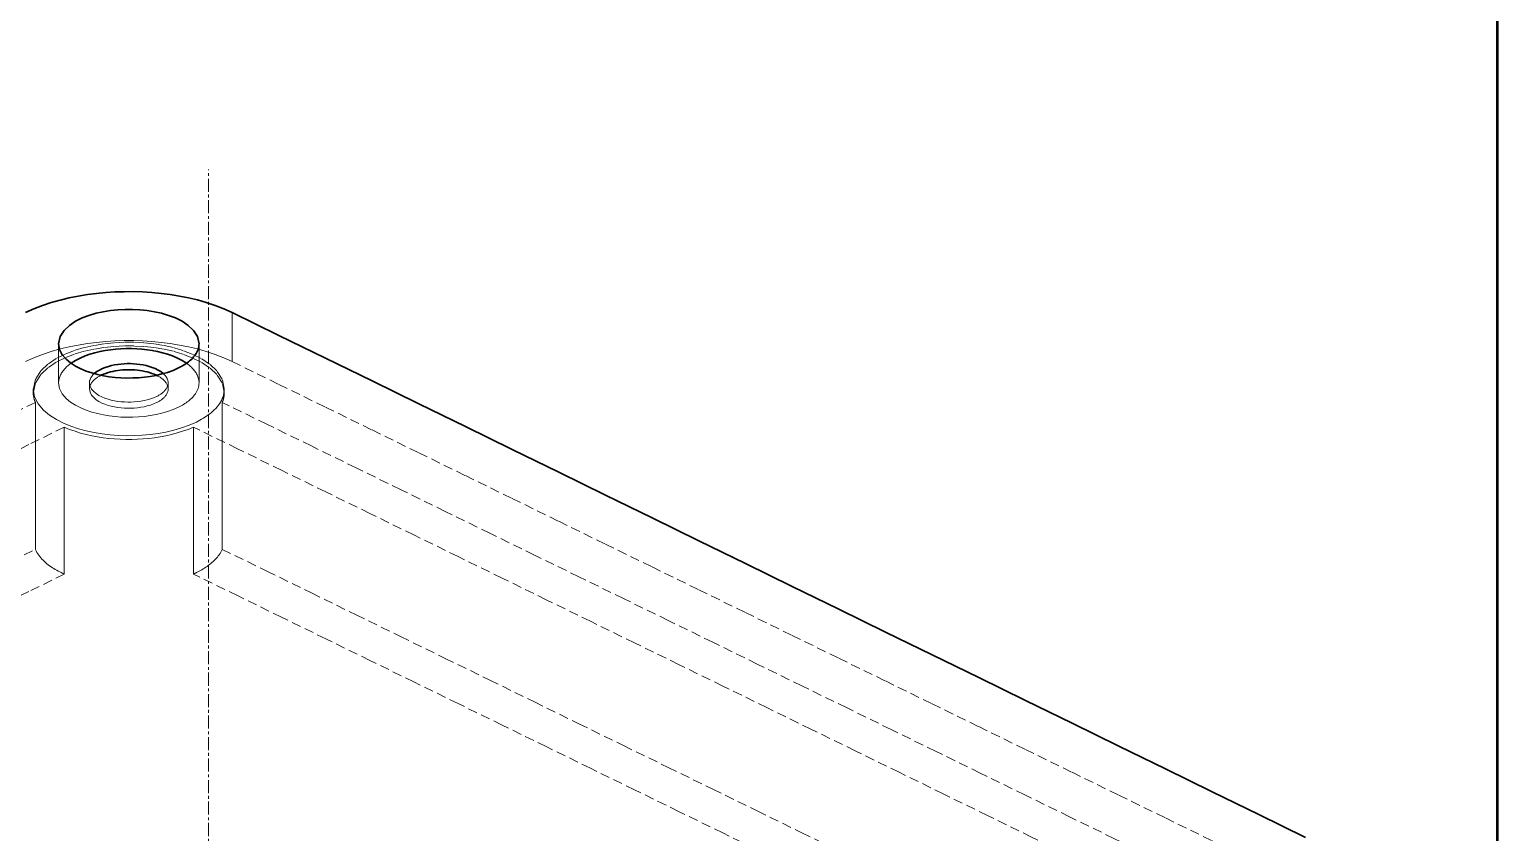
# Model space of a CAD drawing. Header units: millimetres. Extents: x 10 to 410, y 10 to 287.
# Drawn here: x 331.4 to 410, y 142.5 to 185.5 of the extents above; entities that cross this region are included whole.
import ezdxf

# ---------------------------------------------------------------- set-up
doc = ezdxf.new("R2010")
doc.units = ezdxf.units.MM
doc.linetypes.add('CENTER', pattern=[1.15, 0.7, -0.15, 0.15, -0.15])
doc.linetypes.add('DASHED', pattern=[0.75, 0.5, -0.25])
for name, color, linetype, lineweight in [('BORDER', 7, 'CONTINUOUS', 50), ('CENTER', 4, 'CENTER', 13), ('HIDDEN', 8, 'DASHED', 18), ('VISIBLE', 7, 'CONTINUOUS', 35)]:
    doc.layers.add(name, color=color, linetype=linetype, lineweight=lineweight)

msp = doc.modelspace()

# ---------------------------------------------------------------- linework, layer by layer
at = {"layer": 'BORDER'}
msp.add_lwpolyline([(10, 10), (410, 10), (410, 287), (10, 287)], close=True, dxfattribs=at)
at = {"layer": 'CENTER'}
msp.add_line((341, 94), (341, 178), dxfattribs=at)
at = {"layer": 'HIDDEN'}
for points in [[(342.258, 167.711), (342.258, 167.825), (342.258, 167.939), (342.258, 168.053), (342.258, 168.167), (342.258, 168.281), (342.258, 168.395), (342.258, 168.509), (342.258, 168.623), (342.258, 168.737), (342.258, 168.851), (342.258, 168.965), (342.258, 169.079), (342.258, 169.193), (342.258, 169.307), (342.258, 169.421), (342.258, 169.535), (342.258, 169.65), (342.258, 169.764), (342.258, 169.878), (342.258, 169.992), (342.258, 170.106), (342.258, 170.22), (342.258, 170.334)], [(342.258, 167.711), (341.807, 167.915), (341.346, 168.093), (340.876, 168.249), (340.4, 168.383), (339.919, 168.498), (339.434, 168.595), (338.946, 168.674), (338.455, 168.737), (337.963, 168.783), (337.469, 168.814), (336.975, 168.829), (336.48, 168.829), (335.985, 168.814), (335.492, 168.783), (334.999, 168.737), (334.509, 168.674), (334.02, 168.594), (333.535, 168.498), (333.054, 168.382), (332.578, 168.248), (332.109, 168.092), (331.647, 167.913), (331.197, 167.709)], [(341.842, 166.24), (341.731, 166.76), (341.443, 167.21), (341.054, 167.576), (340.608, 167.872), (340.128, 168.111), (339.628, 168.303), (339.115, 168.455), (338.592, 168.572), (338.064, 168.657), (337.531, 168.713), (336.996, 168.741), (336.461, 168.741), (335.926, 168.713), (335.393, 168.657), (334.864, 168.572), (334.342, 168.455), (333.828, 168.303), (333.329, 168.111), (332.849, 167.872), (332.403, 167.576), (332.014, 167.21), (331.726, 166.76), (331.615, 166.24)], [(341.842, 166.044), (341.731, 166.564), (341.443, 167.013), (341.054, 167.38), (340.608, 167.675), (340.128, 167.914), (339.628, 168.106), (339.115, 168.258), (338.592, 168.375), (338.064, 168.46), (337.531, 168.516), (336.996, 168.544), (336.461, 168.544), (335.926, 168.516), (335.393, 168.46), (334.864, 168.375), (334.342, 168.258), (333.828, 168.106), (333.329, 167.914), (332.849, 167.675), (332.403, 167.38), (332.014, 167.013), (331.726, 166.564), (331.615, 166.044)], [(332.968, 166.568), (332.968, 166.66), (332.968, 166.751), (332.968, 166.842), (332.968, 166.933), (332.968, 167.025), (332.968, 167.116), (332.968, 167.207), (332.968, 167.298), (332.968, 167.389), (332.968, 167.481), (332.968, 167.572), (332.968, 167.663), (332.968, 167.754), (332.968, 167.846), (332.968, 167.937), (332.968, 168.028), (332.968, 168.119), (332.968, 168.211), (332.968, 168.302), (332.968, 168.393), (332.968, 168.484), (332.968, 168.576), (332.968, 168.667)], [(340.489, 166.568), (340.489, 166.66), (340.489, 166.751), (340.489, 166.842), (340.489, 166.933), (340.489, 167.025), (340.489, 167.116), (340.489, 167.207), (340.489, 167.298), (340.489, 167.389), (340.489, 167.481), (340.489, 167.572), (340.489, 167.663), (340.489, 167.754), (340.489, 167.846), (340.489, 167.937), (340.489, 168.028), (340.489, 168.119), (340.489, 168.211), (340.489, 168.302), (340.489, 168.393), (340.489, 168.484), (340.489, 168.576), (340.489, 168.667)], [(333.639, 167.618), (333.593, 167.585), (333.548, 167.551), (333.504, 167.516), (333.461, 167.479), (333.419, 167.442), (333.378, 167.404), (333.338, 167.364), (333.299, 167.323), (333.262, 167.281), (333.226, 167.238), (333.192, 167.193), (333.159, 167.147), (333.129, 167.1), (333.1, 167.052), (333.074, 167.002), (333.05, 166.951), (333.029, 166.899), (333.011, 166.845), (332.996, 166.791), (332.984, 166.736), (332.975, 166.681), (332.97, 166.625), (332.968, 166.568)], [(340.489, 166.568), (340.487, 166.625), (340.482, 166.681), (340.473, 166.736), (340.461, 166.791), (340.446, 166.845), (340.428, 166.899), (340.407, 166.951), (340.383, 167.002), (340.357, 167.052), (340.328, 167.1), (340.298, 167.147), (340.265, 167.193), (340.231, 167.238), (340.195, 167.281), (340.158, 167.323), (340.119, 167.364), (340.079, 167.404), (340.038, 167.442), (339.996, 167.479), (339.953, 167.516), (339.909, 167.551), (339.864, 167.585), (339.818, 167.618)], [(342.258, 167.711), (344.756, 166.489), (347.253, 165.267), (349.751, 164.045), (352.249, 162.822), (354.747, 161.6), (357.245, 160.378), (359.742, 159.156), (362.24, 157.934), (364.738, 156.712), (367.236, 155.49), (369.734, 154.268), (372.232, 153.046), (374.729, 151.824), (377.227, 150.602), (379.725, 149.38), (382.223, 148.158), (384.721, 146.936), (387.218, 145.714), (389.716, 144.492), (392.214, 143.27), (394.712, 142.047), (397.21, 140.825), (399.707, 139.603)], [(334.881, 167.063), (334.863, 167.046), (334.845, 167.029), (334.827, 167.011), (334.81, 166.993), (334.793, 166.975), (334.777, 166.956), (334.761, 166.936), (334.746, 166.916), (334.732, 166.896), (334.718, 166.875), (334.705, 166.853), (334.693, 166.832), (334.681, 166.809), (334.671, 166.787), (334.661, 166.764), (334.652, 166.74), (334.645, 166.716), (334.638, 166.692), (334.633, 166.668), (334.628, 166.643), (334.625, 166.618), (334.623, 166.593), (334.623, 166.568)], [(335.25, 166.974), (335.21, 166.955), (335.171, 166.934), (335.132, 166.913), (335.094, 166.89), (335.057, 166.867), (335.02, 166.843), (334.984, 166.817), (334.948, 166.791), (334.914, 166.763), (334.88, 166.735), (334.848, 166.704), (334.817, 166.673), (334.787, 166.64), (334.759, 166.606), (334.733, 166.57), (334.709, 166.533), (334.688, 166.495), (334.669, 166.455), (334.653, 166.414), (334.64, 166.372), (334.63, 166.328), (334.625, 166.285), (334.623, 166.24)], [(338.834, 166.24), (338.832, 166.285), (338.826, 166.328), (338.817, 166.372), (338.804, 166.414), (338.788, 166.455), (338.769, 166.495), (338.747, 166.533), (338.723, 166.57), (338.697, 166.606), (338.669, 166.64), (338.64, 166.673), (338.609, 166.704), (338.577, 166.735), (338.543, 166.763), (338.509, 166.791), (338.473, 166.817), (338.437, 166.843), (338.4, 166.867), (338.363, 166.89), (338.325, 166.913), (338.286, 166.934), (338.247, 166.955), (338.207, 166.974)], [(338.834, 166.568), (338.834, 166.593), (338.832, 166.618), (338.829, 166.643), (338.824, 166.668), (338.819, 166.692), (338.812, 166.716), (338.805, 166.74), (338.796, 166.764), (338.786, 166.787), (338.776, 166.809), (338.764, 166.832), (338.752, 166.853), (338.739, 166.875), (338.725, 166.896), (338.711, 166.916), (338.696, 166.936), (338.68, 166.956), (338.664, 166.975), (338.647, 166.993), (338.63, 167.011), (338.612, 167.029), (338.594, 167.046), (338.576, 167.063)], [(331.615, 166.24), (331.687, 165.819), (331.884, 165.439), (332.163, 165.113), (332.492, 164.838), (332.854, 164.606), (333.237, 164.411), (333.634, 164.247), (334.041, 164.111), (334.455, 163.998), (334.875, 163.907), (335.299, 163.837), (335.725, 163.786), (336.154, 163.753), (336.583, 163.738), (337.013, 163.741), (337.442, 163.761), (337.87, 163.8), (338.295, 163.857), (338.718, 163.934), (339.136, 164.032), (339.549, 164.152), (339.953, 164.297), (340.346, 164.471)], [(331.615, 166.044), (331.615, 166.052), (331.615, 166.061), (331.615, 166.069), (331.615, 166.078), (331.615, 166.087), (331.615, 166.095), (331.615, 166.104), (331.615, 166.112), (331.615, 166.121), (331.615, 166.129), (331.615, 166.138), (331.615, 166.146), (331.615, 166.155), (331.615, 166.163), (331.615, 166.172), (331.615, 166.181), (331.615, 166.189), (331.615, 166.198), (331.615, 166.206), (331.615, 166.215), (331.615, 166.223), (331.615, 166.232), (331.615, 166.24)], [(331.615, 166.044), (331.615, 166.02), (331.615, 165.997), (331.617, 165.974), (331.618, 165.95), (331.62, 165.927), (331.623, 165.904), (331.625, 165.88), (331.629, 165.857), (331.633, 165.834), (331.637, 165.811), (331.641, 165.788), (331.646, 165.765), (331.652, 165.742), (331.658, 165.72), (331.664, 165.697), (331.67, 165.675), (331.677, 165.652), (331.685, 165.63), (331.693, 165.608), (331.701, 165.586), (331.709, 165.564), (331.718, 165.542), (331.727, 165.521)], [(332.968, 166.568), (333.022, 166.259), (333.166, 165.979), (333.371, 165.739), (333.614, 165.537), (333.88, 165.367), (334.161, 165.223), (334.453, 165.103), (334.752, 165.002), (335.057, 164.919), (335.366, 164.853), (335.677, 164.801), (335.991, 164.763), (336.306, 164.739), (336.622, 164.728), (336.937, 164.73), (337.253, 164.745), (337.567, 164.774), (337.88, 164.816), (338.191, 164.873), (338.499, 164.944), (338.802, 165.033), (339.099, 165.14), (339.388, 165.267)], [(334.623, 166.568), (334.653, 166.395), (334.734, 166.238), (334.848, 166.104), (334.984, 165.991), (335.133, 165.895), (335.291, 165.815), (335.454, 165.748), (335.622, 165.691), (335.792, 165.645), (335.965, 165.608), (336.14, 165.579), (336.315, 165.557), (336.492, 165.544), (336.669, 165.538), (336.845, 165.539), (337.022, 165.548), (337.198, 165.563), (337.374, 165.587), (337.548, 165.619), (337.72, 165.659), (337.89, 165.708), (338.056, 165.768), (338.218, 165.84)], [(334.623, 166.24), (334.623, 166.255), (334.623, 166.269), (334.623, 166.283), (334.623, 166.297), (334.623, 166.312), (334.623, 166.326), (334.623, 166.34), (334.623, 166.355), (334.623, 166.369), (334.623, 166.383), (334.623, 166.397), (334.623, 166.412), (334.623, 166.426), (334.623, 166.44), (334.623, 166.454), (334.623, 166.469), (334.623, 166.483), (334.623, 166.497), (334.623, 166.511), (334.623, 166.526), (334.623, 166.54), (334.623, 166.554), (334.623, 166.568)], [(334.623, 166.24), (334.653, 166.067), (334.734, 165.91), (334.848, 165.776), (334.984, 165.663), (335.133, 165.568), (335.291, 165.487), (335.454, 165.42), (335.622, 165.363), (335.792, 165.317), (335.965, 165.28), (336.14, 165.251), (336.315, 165.23), (336.492, 165.216), (336.669, 165.21), (336.845, 165.211), (337.022, 165.22), (337.198, 165.236), (337.374, 165.259), (337.548, 165.291), (337.72, 165.331), (337.89, 165.381), (338.056, 165.44), (338.218, 165.512)], [(338.218, 165.84), (338.257, 165.859), (338.295, 165.88), (338.334, 165.901), (338.371, 165.923), (338.408, 165.947), (338.444, 165.971), (338.48, 165.996), (338.515, 166.022), (338.549, 166.05), (338.581, 166.079), (338.613, 166.109), (338.644, 166.14), (338.673, 166.173), (338.7, 166.207), (338.726, 166.242), (338.749, 166.279), (338.771, 166.317), (338.789, 166.356), (338.805, 166.397), (338.817, 166.439), (338.827, 166.481), (338.832, 166.525), (338.834, 166.568)], [(338.218, 165.512), (338.257, 165.531), (338.295, 165.552), (338.334, 165.573), (338.371, 165.595), (338.408, 165.619), (338.444, 165.643), (338.48, 165.668), (338.515, 165.695), (338.549, 165.722), (338.581, 165.751), (338.613, 165.781), (338.644, 165.812), (338.673, 165.845), (338.7, 165.879), (338.726, 165.914), (338.749, 165.951), (338.771, 165.989), (338.789, 166.028), (338.805, 166.069), (338.817, 166.111), (338.827, 166.154), (338.832, 166.197), (338.834, 166.24)], [(338.834, 166.24), (338.834, 166.255), (338.834, 166.269), (338.834, 166.283), (338.834, 166.297), (338.834, 166.312), (338.834, 166.326), (338.834, 166.34), (338.834, 166.355), (338.834, 166.369), (338.834, 166.383), (338.834, 166.397), (338.834, 166.412), (338.834, 166.426), (338.834, 166.44), (338.834, 166.454), (338.834, 166.469), (338.834, 166.483), (338.834, 166.497), (338.834, 166.511), (338.834, 166.526), (338.834, 166.54), (338.834, 166.554), (338.834, 166.568)], [(339.388, 165.267), (339.458, 165.302), (339.527, 165.339), (339.595, 165.377), (339.662, 165.417), (339.728, 165.458), (339.793, 165.501), (339.856, 165.546), (339.918, 165.594), (339.979, 165.643), (340.037, 165.694), (340.094, 165.748), (340.149, 165.803), (340.2, 165.862), (340.249, 165.922), (340.295, 165.985), (340.337, 166.051), (340.375, 166.119), (340.408, 166.19), (340.436, 166.262), (340.459, 166.337), (340.475, 166.413), (340.485, 166.49), (340.489, 166.568)], [(340.346, 164.471), (340.44, 164.518), (340.534, 164.568), (340.626, 164.62), (340.718, 164.674), (340.807, 164.73), (340.896, 164.789), (340.982, 164.851), (341.067, 164.915), (341.149, 164.982), (341.229, 165.051), (341.306, 165.124), (341.38, 165.2), (341.45, 165.279), (341.517, 165.362), (341.579, 165.448), (341.636, 165.537), (341.688, 165.63), (341.733, 165.725), (341.771, 165.824), (341.802, 165.926), (341.824, 166.029), (341.838, 166.135), (341.842, 166.24)], [(341.73, 165.522), (341.739, 165.544), (341.748, 165.566), (341.757, 165.587), (341.765, 165.609), (341.772, 165.631), (341.78, 165.653), (341.787, 165.676), (341.793, 165.698), (341.8, 165.721), (341.805, 165.743), (341.811, 165.766), (341.816, 165.789), (341.82, 165.812), (341.824, 165.835), (341.828, 165.858), (341.831, 165.881), (341.834, 165.904), (341.837, 165.927), (341.839, 165.95), (341.84, 165.974), (341.841, 165.997), (341.842, 166.02), (341.842, 166.044)], [(341.842, 166.044), (341.842, 166.052), (341.842, 166.061), (341.842, 166.069), (341.842, 166.078), (341.842, 166.087), (341.842, 166.095), (341.842, 166.104), (341.842, 166.112), (341.842, 166.121), (341.842, 166.129), (341.842, 166.138), (341.842, 166.146), (341.842, 166.155), (341.842, 166.163), (341.842, 166.172), (341.842, 166.181), (341.842, 166.189), (341.842, 166.198), (341.842, 166.206), (341.842, 166.215), (341.842, 166.223), (341.842, 166.232), (341.842, 166.24)], [(331.727, 165.521), (329.772, 164.563), (327.817, 163.605), (325.862, 162.648), (323.907, 161.69), (321.952, 160.732), (319.996, 159.774), (318.041, 158.817), (316.086, 157.859), (314.131, 156.901), (312.176, 155.943), (310.221, 154.986), (308.266, 154.028), (306.31, 153.07), (304.355, 152.112), (302.4, 151.154), (300.445, 150.197), (298.49, 149.239), (296.535, 148.281), (294.58, 147.323), (292.624, 146.366), (290.669, 145.408), (288.714, 144.45), (286.759, 143.492)], [(331.727, 157.652), (331.727, 157.994), (331.727, 158.336), (331.727, 158.678), (331.727, 159.02), (331.727, 159.363), (331.727, 159.705), (331.727, 160.047), (331.727, 160.389), (331.727, 160.731), (331.727, 161.073), (331.727, 161.415), (331.727, 161.757), (331.727, 162.1), (331.727, 162.442), (331.727, 162.784), (331.727, 163.126), (331.727, 163.468), (331.727, 163.81), (331.727, 164.152), (331.727, 164.495), (331.727, 164.837), (331.727, 165.179), (331.727, 165.521)], [(396.624, 138.666), (394.237, 139.833), (391.85, 141.001), (389.464, 142.169), (387.077, 143.336), (384.69, 144.504), (382.304, 145.672), (379.917, 146.839), (377.53, 148.007), (375.144, 149.175), (372.757, 150.343), (370.37, 151.51), (367.984, 152.678), (365.597, 153.846), (363.21, 155.013), (360.824, 156.181), (358.437, 157.349), (356.05, 158.516), (353.664, 159.684), (351.277, 160.852), (348.89, 162.019), (346.504, 163.187), (344.117, 164.355), (341.73, 165.522)], [(341.73, 157.653), (341.73, 157.996), (341.73, 158.338), (341.73, 158.68), (341.73, 159.022), (341.73, 159.364), (341.73, 159.706), (341.73, 160.048), (341.73, 160.39), (341.73, 160.733), (341.73, 161.075), (341.73, 161.417), (341.73, 161.759), (341.73, 162.101), (341.73, 162.443), (341.73, 162.785), (341.73, 163.128), (341.73, 163.47), (341.73, 163.812), (341.73, 164.154), (341.73, 164.496), (341.73, 164.838), (341.73, 165.18), (341.73, 165.522)], [(333.277, 164.197), (331.372, 163.263), (329.467, 162.33), (327.562, 161.397), (325.657, 160.464), (323.752, 159.531), (321.848, 158.598), (319.943, 157.665), (318.038, 156.732), (316.133, 155.798), (314.228, 154.865), (312.323, 153.932), (310.418, 152.999), (308.514, 152.066), (306.609, 151.133), (304.704, 150.2), (302.799, 149.267), (300.894, 148.333), (298.989, 147.4), (297.085, 146.467), (295.18, 145.534), (293.275, 144.601), (291.37, 143.668), (289.465, 142.735)], [(333.277, 164.197), (333.561, 164.078), (333.85, 163.974), (334.144, 163.883), (334.442, 163.804), (334.742, 163.737), (335.045, 163.68), (335.349, 163.633), (335.654, 163.596), (335.961, 163.569), (336.268, 163.55), (336.576, 163.541), (336.884, 163.541), (337.191, 163.55), (337.499, 163.569), (337.805, 163.596), (338.111, 163.633), (338.415, 163.68), (338.717, 163.737), (339.017, 163.805), (339.315, 163.884), (339.609, 163.975), (339.899, 164.079), (340.183, 164.198)], [(333.277, 156.327), (333.277, 156.67), (333.277, 157.012), (333.277, 157.354), (333.277, 157.696), (333.277, 158.038), (333.277, 158.38), (333.277, 158.722), (333.277, 159.065), (333.277, 159.407), (333.277, 159.749), (333.277, 160.091), (333.277, 160.433), (333.277, 160.775), (333.277, 161.117), (333.277, 161.459), (333.277, 161.802), (333.277, 162.144), (333.277, 162.486), (333.277, 162.828), (333.277, 163.17), (333.277, 163.512), (333.277, 163.854), (333.277, 164.197)], [(340.183, 156.329), (340.183, 156.671), (340.183, 157.013), (340.183, 157.355), (340.183, 157.697), (340.183, 158.039), (340.183, 158.381), (340.183, 158.723), (340.183, 159.066), (340.183, 159.408), (340.183, 159.75), (340.183, 160.092), (340.183, 160.434), (340.183, 160.776), (340.183, 161.118), (340.183, 161.461), (340.183, 161.803), (340.183, 162.145), (340.183, 162.487), (340.183, 162.829), (340.183, 163.171), (340.183, 163.513), (340.183, 163.855), (340.183, 164.198)], [(394.497, 137.624), (392.136, 138.779), (389.774, 139.935), (387.413, 141.09), (385.051, 142.246), (382.69, 143.401), (380.328, 144.556), (377.967, 145.712), (375.605, 146.867), (373.244, 148.022), (370.882, 149.178), (368.521, 150.333), (366.159, 151.489), (363.798, 152.644), (361.436, 153.799), (359.075, 154.955), (356.713, 156.11), (354.352, 157.265), (351.99, 158.421), (349.629, 159.576), (347.267, 160.731), (344.906, 161.887), (342.544, 163.042), (340.183, 164.198)], [(286.759, 135.623), (288.714, 136.581), (290.669, 137.539), (292.624, 138.497), (294.58, 139.454), (296.535, 140.412), (298.49, 141.37), (300.445, 142.328), (302.4, 143.285), (304.355, 144.243), (306.31, 145.201), (308.266, 146.159), (310.221, 147.116), (312.176, 148.074), (314.131, 149.032), (316.086, 149.99), (318.041, 150.947), (319.996, 151.905), (321.952, 152.863), (323.907, 153.821), (325.862, 154.779), (327.817, 155.736), (329.772, 156.694), (331.727, 157.652)], [(331.727, 157.652), (331.766, 157.57), (331.809, 157.49), (331.857, 157.413), (331.908, 157.339), (331.963, 157.267), (332.021, 157.197), (332.081, 157.13), (332.144, 157.065), (332.21, 157.002), (332.277, 156.942), (332.347, 156.884), (332.418, 156.828), (332.49, 156.774), (332.564, 156.721), (332.64, 156.671), (332.716, 156.622), (332.794, 156.576), (332.872, 156.53), (332.951, 156.487), (333.032, 156.445), (333.113, 156.404), (333.194, 156.365), (333.277, 156.327)], [(340.346, 156.405), (340.42, 156.442), (340.493, 156.48), (340.566, 156.52), (340.637, 156.56), (340.709, 156.603), (340.779, 156.646), (340.848, 156.691), (340.916, 156.738), (340.984, 156.786), (341.05, 156.836), (341.114, 156.887), (341.178, 156.94), (341.239, 156.995), (341.3, 157.052), (341.358, 157.111), (341.414, 157.172), (341.468, 157.234), (341.519, 157.299), (341.568, 157.366), (341.614, 157.435), (341.656, 157.506), (341.695, 157.578), (341.73, 157.653)], [(341.73, 157.653), (344.117, 156.486), (346.504, 155.318), (348.89, 154.15), (351.277, 152.983), (353.664, 151.815), (356.05, 150.647), (358.437, 149.48), (360.824, 148.312), (363.21, 147.144), (365.597, 145.977), (367.984, 144.809), (370.37, 143.641), (372.757, 142.473), (375.144, 141.306), (377.53, 140.138), (379.917, 138.97), (382.304, 137.803), (384.69, 136.635), (387.077, 135.467), (389.464, 134.3), (391.85, 133.132), (394.237, 131.964), (396.624, 130.797)], [(340.183, 156.329), (340.19, 156.332), (340.197, 156.335), (340.204, 156.338), (340.211, 156.341), (340.218, 156.345), (340.225, 156.348), (340.233, 156.351), (340.24, 156.354), (340.247, 156.358), (340.254, 156.361), (340.261, 156.364), (340.268, 156.368), (340.275, 156.371), (340.282, 156.374), (340.289, 156.378), (340.296, 156.381), (340.303, 156.384), (340.31, 156.388), (340.317, 156.391), (340.325, 156.395), (340.332, 156.398), (340.339, 156.401), (340.346, 156.405)], [(333.277, 156.327), (331.372, 155.394), (329.467, 154.461), (327.562, 153.528), (325.657, 152.595), (323.752, 151.662), (321.848, 150.729), (319.943, 149.796), (318.038, 148.862), (316.133, 147.929), (314.228, 146.996), (312.323, 146.063), (310.418, 145.13), (308.514, 144.197), (306.609, 143.264), (304.704, 142.331), (302.799, 141.397), (300.894, 140.464), (298.989, 139.531), (297.085, 138.598), (295.18, 137.665), (293.275, 136.732), (291.37, 135.799), (289.465, 134.866)], [(394.497, 129.755), (392.136, 130.91), (389.774, 132.066), (387.413, 133.221), (385.051, 134.376), (382.69, 135.532), (380.328, 136.687), (377.967, 137.843), (375.605, 138.998), (373.244, 140.153), (370.882, 141.309), (368.521, 142.464), (366.159, 143.619), (363.798, 144.775), (361.436, 145.93), (359.075, 147.086), (356.713, 148.241), (354.352, 149.396), (351.99, 150.552), (349.629, 151.707), (347.267, 152.862), (344.906, 154.018), (342.544, 155.173), (340.183, 156.329)]]:
    msp.add_lwpolyline(points, dxfattribs=at)
at = {"layer": 'VISIBLE'}
for points in [[(342.258, 170.334), (341.807, 170.538), (341.346, 170.716), (340.876, 170.872), (340.4, 171.006), (339.919, 171.121), (339.434, 171.218), (338.946, 171.297), (338.455, 171.36), (337.963, 171.406), (337.469, 171.437), (336.975, 171.453), (336.48, 171.452), (335.985, 171.437), (335.492, 171.406), (334.999, 171.36), (334.509, 171.297), (334.02, 171.217), (333.535, 171.121), (333.054, 171.005), (332.578, 170.871), (332.109, 170.715), (331.647, 170.536), (331.197, 170.332)], [(340.489, 168.667), (340.407, 169.049), (340.195, 169.38), (339.909, 169.649), (339.581, 169.866), (339.228, 170.042), (338.861, 170.183), (338.483, 170.295), (338.099, 170.381), (337.71, 170.444), (337.319, 170.485), (336.925, 170.505), (336.532, 170.505), (336.138, 170.485), (335.747, 170.444), (335.358, 170.381), (334.974, 170.295), (334.596, 170.183), (334.229, 170.042), (333.876, 169.866), (333.548, 169.649), (333.262, 169.38), (333.05, 169.049), (332.968, 168.667)], [(342.258, 170.334), (344.756, 169.112), (347.253, 167.89), (349.751, 166.668), (352.249, 165.446), (354.747, 164.223), (357.245, 163.001), (359.742, 161.779), (362.24, 160.557), (364.738, 159.335), (367.236, 158.113), (369.734, 156.891), (372.232, 155.669), (374.729, 154.447), (377.227, 153.225), (379.725, 152.003), (382.223, 150.781), (384.721, 149.559), (387.218, 148.337), (389.716, 147.115), (392.214, 145.893), (394.712, 144.671), (397.21, 143.448), (399.707, 142.226)], [(332.968, 168.667), (333.022, 168.357), (333.166, 168.077), (333.371, 167.838), (333.614, 167.635), (333.88, 167.465), (334.161, 167.322), (334.453, 167.201), (334.752, 167.101), (335.057, 167.018), (335.366, 166.951), (335.677, 166.899), (335.991, 166.862), (336.306, 166.838), (336.622, 166.827), (336.937, 166.829), (337.253, 166.844), (337.567, 166.872), (337.88, 166.914), (338.191, 166.971), (338.499, 167.043), (338.802, 167.131), (339.099, 167.238), (339.388, 167.366)], [(339.818, 167.618), (339.581, 167.768), (339.331, 167.897), (339.072, 168.008), (338.807, 168.102), (338.538, 168.182), (338.264, 168.249), (337.988, 168.303), (337.71, 168.345), (337.431, 168.377), (337.15, 168.398), (336.869, 168.408), (336.588, 168.408), (336.307, 168.398), (336.026, 168.377), (335.747, 168.345), (335.469, 168.303), (335.193, 168.249), (334.919, 168.182), (334.65, 168.102), (334.385, 168.008), (334.126, 167.897), (333.876, 167.768), (333.639, 167.618)], [(339.388, 167.366), (339.458, 167.401), (339.527, 167.437), (339.595, 167.475), (339.662, 167.515), (339.728, 167.556), (339.793, 167.6), (339.856, 167.645), (339.918, 167.692), (339.979, 167.741), (340.037, 167.792), (340.094, 167.846), (340.149, 167.902), (340.2, 167.96), (340.249, 168.021), (340.295, 168.084), (340.337, 168.149), (340.375, 168.218), (340.408, 168.288), (340.436, 168.361), (340.459, 168.435), (340.475, 168.512), (340.485, 168.589), (340.489, 168.667)], [(338.576, 167.063), (338.441, 167.168), (338.296, 167.257), (338.143, 167.332), (337.985, 167.396), (337.823, 167.449), (337.658, 167.493), (337.491, 167.529), (337.323, 167.557), (337.154, 167.578), (336.984, 167.592), (336.814, 167.598), (336.643, 167.598), (336.473, 167.592), (336.303, 167.578), (336.134, 167.557), (335.966, 167.529), (335.799, 167.493), (335.634, 167.449), (335.472, 167.396), (335.314, 167.332), (335.161, 167.257), (335.016, 167.168), (334.881, 167.063)], [(338.207, 166.974), (338.087, 167.028), (337.963, 167.076), (337.838, 167.117), (337.71, 167.152), (337.582, 167.183), (337.452, 167.209), (337.321, 167.23), (337.19, 167.246), (337.059, 167.259), (336.927, 167.267), (336.795, 167.271), (336.662, 167.271), (336.53, 167.267), (336.398, 167.259), (336.267, 167.246), (336.135, 167.23), (336.005, 167.209), (335.875, 167.183), (335.747, 167.152), (335.619, 167.117), (335.494, 167.076), (335.37, 167.028), (335.25, 166.974)]]:
    msp.add_lwpolyline(points, dxfattribs=at)

doc.saveas('drawing.dxf')
